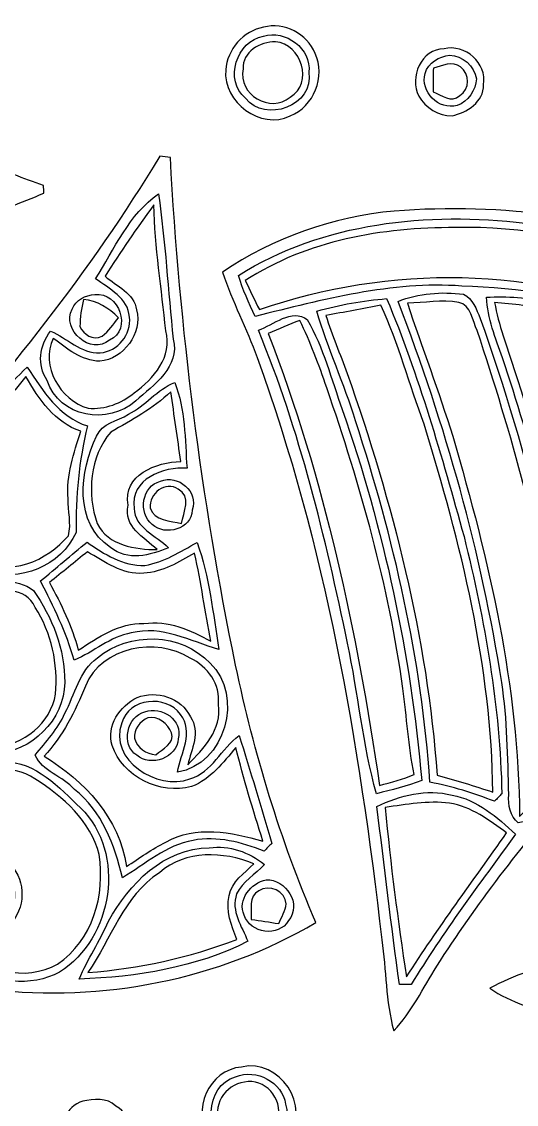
# Model space of a CAD drawing. Header units: centimetres. Extents: x -6.1 to 4.8, y -12.7 to 12.9.
# Drawn here: x -2.14 to 0.64, y 6.82 to 12.91 of the extents above; entities that cross this region are included whole.
import ezdxf

# ---------------------------------------------------------------- set-up
doc = ezdxf.new("R2010")
doc.units = ezdxf.units.CM
doc.header["$MEASUREMENT"] = 0
doc.layers.add('Camada 1', color=7, linetype='Continuous')

msp = doc.modelspace()

# ---------------------------------------------------------------- linework, layer by layer
at = {"layer": 'Camada 1', "color": 250}
for points, knots in [([(-0.7848, 12.87676), (-0.67082, 12.90775), (-0.53845, 12.8386), (-0.49486, 12.72934), (-0.49486, 12.72934), (-0.43498, 12.6003), (-0.50151, 12.42959), (-0.63457, 12.37777), (-0.63457, 12.37777), (-0.80109, 12.29723), (-1.01312, 12.4555), (-0.99736, 12.63602), (-0.99736, 12.63602), (-0.98983, 12.75105), (-0.89773, 12.85593), (-0.7848, 12.87676), (-0.7848, 12.87676), (-0.7848, 12.87676), (-0.7848, 12.87676), (-0.7848, 12.87676)], [0, 0, 0, 0, 0.1666667, 0.1666667, 0.1666667, 0.1666667, 0.3333333, 0.3333333, 0.3333333, 0.3333333, 0.5, 0.5, 0.5, 0.5, 0.6666667, 0.6666667, 0.6666667, 0.6666667, 1, 1, 1, 1]), ([(-0.7855, 12.82634), (-0.93573, 12.80095), (-1.00857, 12.57666), (-0.88618, 12.47739), (-0.88618, 12.47739), (-0.77675, 12.33365), (-0.49713, 12.43624), (-0.53005, 12.62324), (-0.53005, 12.62324), (-0.51324, 12.75543), (-0.66259, 12.86521), (-0.7855, 12.82634)], [0, 0, 0, 0, 0.25, 0.25, 0.25, 0.25, 0.5, 0.5, 0.5, 0.5, 1, 1, 1, 1]), ([(-0.71757, 12.79378), (-0.57277, 12.78467), (-0.50098, 12.55898), (-0.63598, 12.48404), (-0.63598, 12.48404), (-0.74453, 12.38862), (-0.93135, 12.49893), (-0.89896, 12.6418), (-0.89896, 12.6418), (-0.90579, 12.73757), (-0.80319, 12.79605), (-0.71757, 12.79378)], [0, 0, 0, 0, 0.25, 0.25, 0.25, 0.25, 0.5, 0.5, 0.5, 0.5, 1, 1, 1, 1]), ([(0.22983, 12.75526), (0.34697, 12.78397), (0.47408, 12.67472), (0.45132, 12.55268), (0.45132, 12.55268), (0.45465, 12.45743), (0.35765, 12.3944), (0.27465, 12.37864), (0.27465, 12.37864), (0.19919, 12.37777), (0.12496, 12.42382), (0.08871, 12.4893), (0.08871, 12.4893), (0.03128, 12.5926), (0.10324, 12.75596), (0.22983, 12.75526), (0.22983, 12.75526), (0.22983, 12.75526), (0.22983, 12.75526), (0.22983, 12.75526)], [0, 0, 0, 0, 0.1666667, 0.1666667, 0.1666667, 0.1666667, 0.3333333, 0.3333333, 0.3333333, 0.3333333, 0.5, 0.5, 0.5, 0.5, 0.6666667, 0.6666667, 0.6666667, 0.6666667, 1, 1, 1, 1]), ([(0.26135, 12.71901), (0.20217, 12.71306), (0.14036, 12.67717), (0.12355, 12.61694), (0.12355, 12.61694), (0.09414, 12.51381), (0.20059, 12.40736), (0.30372, 12.43677), (0.30372, 12.43677), (0.36605, 12.45708), (0.40807, 12.52309), (0.41175, 12.58682), (0.41175, 12.58682), (0.40019, 12.65808), (0.33383, 12.71761), (0.26135, 12.71901)], [0, 0, 0, 0, 0.2, 0.2, 0.2, 0.2, 0.4, 0.4, 0.4, 0.4, 0.6, 0.6, 0.6, 0.6, 1, 1, 1, 1]), ([(0.16978, 12.64653), (0.21845, 12.65826), (0.27675, 12.68995), (0.32228, 12.65335), (0.32228, 12.65335), (0.37533, 12.61448), (0.37638, 12.52677), (0.31825, 12.49175), (0.31825, 12.49175), (0.2722, 12.44552), (0.21495, 12.49612), (0.16803, 12.51381), (0.16803, 12.51381), (0.16855, 12.54707), (0.16943, 12.61344), (0.16978, 12.64653)], [0, 0, 0, 0, 0.2, 0.2, 0.2, 0.2, 0.4, 0.4, 0.4, 0.4, 0.6, 0.6, 0.6, 0.6, 1, 1, 1, 1]), ([(-2.66402, 12.58735), (-2.65247, 12.587), (-2.62918, 12.58665), (-2.61745, 12.58647), (-2.61745, 12.58647), (-2.5756, 12.46689), (-2.53235, 12.34748), (-2.47878, 12.23244), (-2.47878, 12.23244), (-2.45409, 12.17851), (-2.40874, 12.1358), (-2.35324, 12.11443), (-2.35324, 12.11443), (-2.24399, 12.06891), (-2.13333, 12.02636), (-2.0218, 11.98627), (-2.0218, 11.98627), (-2.02127, 11.97559), (-2.02005, 11.95423), (-2.01935, 11.94337), (-2.01935, 11.94337), (-2.14681, 11.88892), (-2.279, 11.8441), (-2.40121, 11.77774), (-2.40121, 11.77774), (-2.45549, 11.7562), (-2.47965, 11.70052), (-2.50031, 11.65045), (-2.50031, 11.65045), (-2.53988, 11.54977), (-2.5791, 11.44892), (-2.61762, 11.3479), (-2.61762, 11.3479), (-2.62971, 11.3472), (-2.65387, 11.34562), (-2.66595, 11.34492), (-2.66595, 11.34492), (-2.72565, 11.48342), (-2.7682, 11.63032), (-2.84786, 11.75918), (-2.84786, 11.75918), (-2.98601, 11.8469), (-3.14989, 11.88034), (-3.29031, 11.96421), (-3.29031, 11.96421), (-3.14236, 12.0507), (-2.96657, 12.08204), (-2.83141, 12.1913), (-2.83141, 12.1913), (-2.76487, 12.31841), (-2.7183, 12.45463), (-2.66402, 12.58735), (-2.66402, 12.58735), (-2.66402, 12.58735), (-2.66402, 12.58735), (-2.66402, 12.58735)], [0, 0, 0, 0, 0.0666667, 0.0666667, 0.0666667, 0.0666667, 0.1333333, 0.1333333, 0.1333333, 0.1333333, 0.2, 0.2, 0.2, 0.2, 0.2666667, 0.2666667, 0.2666667, 0.2666667, 0.3333333, 0.3333333, 0.3333333, 0.3333333, 0.4, 0.4, 0.4, 0.4, 0.4666667, 0.4666667, 0.4666667, 0.4666667, 0.5333333, 0.5333333, 0.5333333, 0.5333333, 0.6, 0.6, 0.6, 0.6, 0.6666667, 0.6666667, 0.6666667, 0.6666667, 0.7333333, 0.7333333, 0.7333333, 0.7333333, 0.8, 0.8, 0.8, 0.8, 0.8666667, 0.8666667, 0.8666667, 0.8666667, 1, 1, 1, 1]), ([(0.90532, 12.52467), (1.01965, 12.54935), (1.13941, 12.58717), (1.25585, 12.55338), (1.25585, 12.55338), (1.41448, 12.52729), (1.54072, 12.41979), (1.65067, 12.30983), (1.65067, 12.30983), (1.5563, 12.11006), (1.4565, 11.91063), (1.40222, 11.6951), (1.40222, 11.6951), (1.54142, 11.61263), (1.7011, 11.57481), (1.84239, 11.49637), (1.84239, 11.49637), (2.25122, 11.27874), (2.63519, 10.95868), (2.80993, 10.51833), (2.80993, 10.51833), (2.82989, 10.46161), (2.77246, 10.42291), (2.73797, 10.38807), (2.73797, 10.38807), (2.08751, 9.83934), (1.48801, 9.23161), (0.93141, 8.58851), (0.93141, 8.58851), (0.66808, 8.27055), (0.40965, 7.94682), (0.18974, 7.59682), (0.18974, 7.59682), (0.11077, 7.4746), (0.04897, 7.33926), (-0.05328, 7.23368), (-0.05328, 7.23368), (-0.09776, 7.40071), (-0.09531, 7.57563), (-0.12017, 7.74564), (-0.12017, 7.74564), (-0.24816, 8.855), (-0.43673, 9.96663), (-0.8214, 11.01891), (-0.8214, 11.01891), (-0.8783, 11.18209), (-0.96077, 11.33477), (-1.01557, 11.49865), (-1.01557, 11.49865), (-0.73035, 11.69475), (-0.39331, 11.80926), (-0.04978, 11.84305), (-0.04978, 11.84305), (0.25399, 11.86563), (0.56005, 11.85916), (0.86155, 11.81468), (0.86155, 11.81468), (0.91145, 12.0479), (0.90725, 12.2876), (0.90532, 12.52467), (0.90532, 12.52467), (0.90532, 12.52467), (0.90532, 12.52467), (0.90532, 12.52467)], [0, 0, 0, 0, 0.0588235, 0.0588235, 0.0588235, 0.0588235, 0.1176471, 0.1176471, 0.1176471, 0.1176471, 0.1764706, 0.1764706, 0.1764706, 0.1764706, 0.2352941, 0.2352941, 0.2352941, 0.2352941, 0.2941176, 0.2941176, 0.2941176, 0.2941176, 0.3529412, 0.3529412, 0.3529412, 0.3529412, 0.4117647, 0.4117647, 0.4117647, 0.4117647, 0.4705882, 0.4705882, 0.4705882, 0.4705882, 0.5294118, 0.5294118, 0.5294118, 0.5294118, 0.5882353, 0.5882353, 0.5882353, 0.5882353, 0.6470588, 0.6470588, 0.6470588, 0.6470588, 0.7058824, 0.7058824, 0.7058824, 0.7058824, 0.7647059, 0.7647059, 0.7647059, 0.7647059, 0.8235294, 0.8235294, 0.8235294, 0.8235294, 0.8823529, 0.8823529, 0.8823529, 0.8823529, 1, 1, 1, 1]), ([(-1.36802, 12.15103), (-1.34824, 12.14875), (-1.32845, 12.1463), (-1.30849, 12.14367), (-1.30849, 12.14367), (-1.25649, 11.18524), (-1.1355, 10.22961), (-0.94186, 9.28922), (-0.94186, 9.28922), (-0.8368, 8.79442), (-0.69218, 8.3075), (-0.49048, 7.84334), (-0.49048, 7.84334), (-1.03483, 7.52065), (-1.69263, 7.39354), (-2.31927, 7.4676), (-2.31927, 7.4676), (-2.35534, 7.47408), (-2.38441, 7.44168), (-2.38948, 7.40842), (-2.38948, 7.40842), (-2.41417, 7.25224), (-2.36479, 7.09536), (-2.37775, 6.93884), (-2.37775, 6.93884), (-2.38003, 6.88053), (-2.45076, 6.8674), (-2.49419, 6.84954), (-2.49419, 6.84954), (-2.65229, 6.83658), (-2.82686, 6.82503), (-2.96622, 6.91502), (-2.96622, 6.91502), (-3.01367, 6.95249), (-3.08073, 6.98103), (-3.09824, 7.04424), (-3.09824, 7.04424), (-3.1168, 7.11217), (-3.06742, 7.1633), (-3.03503, 7.2139), (-3.03503, 7.2139), (-2.95537, 7.32385), (-2.88848, 7.44571), (-2.8652, 7.58106), (-2.8652, 7.58106), (-3.00509, 7.65844), (-3.15864, 7.70905), (-3.29556, 7.79221), (-3.29556, 7.79221), (-3.72365, 8.04119), (-4.06945, 8.40729), (-4.37533, 8.79179), (-4.37533, 8.79179), (-3.24426, 9.78366), (-2.15276, 10.85607), (-1.36802, 12.15103), (-1.36802, 12.15103), (-1.36802, 12.15103), (-1.36802, 12.15103), (-1.36802, 12.15103)], [0, 0, 0, 0, 0.0625, 0.0625, 0.0625, 0.0625, 0.125, 0.125, 0.125, 0.125, 0.1875, 0.1875, 0.1875, 0.1875, 0.25, 0.25, 0.25, 0.25, 0.3125, 0.3125, 0.3125, 0.3125, 0.375, 0.375, 0.375, 0.375, 0.4375, 0.4375, 0.4375, 0.4375, 0.5, 0.5, 0.5, 0.5, 0.5625, 0.5625, 0.5625, 0.5625, 0.625, 0.625, 0.625, 0.625, 0.6875, 0.6875, 0.6875, 0.6875, 0.75, 0.75, 0.75, 0.75, 0.8125, 0.8125, 0.8125, 0.8125, 0.875, 0.875, 0.875, 0.875, 1, 1, 1, 1]), ([(-1.7287, 11.46206), (-1.65236, 11.4062), (-1.54556, 11.35315), (-1.53873, 11.24722), (-1.53873, 11.24722), (-1.52577, 11.15005), (-1.60491, 11.0527), (-1.70279, 11.04605), (-1.70279, 11.04605), (-1.81292, 11.04167), (-1.88838, 11.12781), (-1.98188, 11.16791), (-1.98188, 11.16791), (-2.04368, 11.08667), (-2.06137, 10.97829), (-2.00026, 10.89074), (-2.00026, 10.89074), (-1.93636, 10.68204), (-1.65447, 10.63687), (-1.50249, 10.77606), (-1.50249, 10.77606), (-1.40286, 10.86536), (-1.25264, 10.96778), (-1.29291, 11.12291), (-1.29291, 11.12291), (-1.3211, 11.39499), (-1.33686, 11.66866), (-1.37538, 11.9397), (-1.37538, 11.9397), (-1.54066, 11.82484), (-1.62417, 11.62804), (-1.7287, 11.46206), (-1.7287, 11.46206), (-1.7287, 11.46206), (-1.7287, 11.46206), (-1.7287, 11.46206)], [0, 0, 0, 0, 0.1, 0.1, 0.1, 0.1, 0.2, 0.2, 0.2, 0.2, 0.3, 0.3, 0.3, 0.3, 0.4, 0.4, 0.4, 0.4, 0.5, 0.5, 0.5, 0.5, 0.6, 0.6, 0.6, 0.6, 0.7, 0.7, 0.7, 0.7, 0.8, 0.8, 0.8, 0.8, 1, 1, 1, 1]), ([(-1.67565, 11.47606), (-1.58898, 11.61316), (-1.49759, 11.74745), (-1.40059, 11.87754), (-1.40059, 11.87754), (-1.39674, 11.63994), (-1.35769, 11.40533), (-1.3344, 11.16949), (-1.3344, 11.16949), (-1.29361, 11.02503), (-1.40286, 10.89897), (-1.51142, 10.82123), (-1.51142, 10.82123), (-1.58338, 10.76101), (-1.67635, 10.72634), (-1.77107, 10.73421), (-1.77107, 10.73421), (-1.9276, 10.78026), (-2.04228, 10.97321), (-1.96717, 11.12729), (-1.96717, 11.12729), (-1.8889, 11.06916), (-1.80872, 11.00053), (-1.70524, 10.99825), (-1.70524, 10.99825), (-1.5727, 11.01121), (-1.46344, 11.15547), (-1.49863, 11.28714), (-1.49863, 11.28714), (-1.51194, 11.38151), (-1.60999, 11.42073), (-1.67565, 11.47606)], [0, 0, 0, 0, 0.1111111, 0.1111111, 0.1111111, 0.1111111, 0.2222222, 0.2222222, 0.2222222, 0.2222222, 0.3333333, 0.3333333, 0.3333333, 0.3333333, 0.4444444, 0.4444444, 0.4444444, 0.4444444, 0.5555556, 0.5555556, 0.5555556, 0.5555556, 0.6666667, 0.6666667, 0.6666667, 0.6666667, 0.7777778, 0.7777778, 0.7777778, 0.7777778, 1, 1, 1, 1]), ([(-0.9261, 11.48149), (-0.90211, 11.40165), (-0.86779, 11.32549), (-0.83102, 11.25073), (-0.83102, 11.25073), (-0.45161, 11.34457), (-0.06519, 11.44998), (0.32963, 11.42109), (0.32963, 11.42109), (0.65162, 11.41146), (0.97623, 11.36383), (1.27721, 11.24512), (1.27721, 11.24512), (1.53564, 11.14725), (1.77586, 11.00595), (2.0012, 10.84697), (2.0012, 10.84697), (2.20255, 10.69132), (2.37133, 10.50012), (2.55168, 10.32188), (2.55168, 10.32188), (2.61786, 10.37616), (2.68159, 10.43306), (2.74532, 10.49014), (2.74532, 10.49014), (2.62836, 10.79777), (2.39952, 11.05498), (2.13076, 11.24057), (2.13076, 11.24057), (1.7095, 11.5482), (1.19509, 11.69527), (0.68611, 11.77564), (0.68611, 11.77564), (0.13791, 11.83885), (-0.45004, 11.78054), (-0.9261, 11.48149), (-0.9261, 11.48149), (-0.9261, 11.48149), (-0.9261, 11.48149), (-0.9261, 11.48149)], [0, 0, 0, 0, 0.0909091, 0.0909091, 0.0909091, 0.0909091, 0.1818182, 0.1818182, 0.1818182, 0.1818182, 0.2727273, 0.2727273, 0.2727273, 0.2727273, 0.3636364, 0.3636364, 0.3636364, 0.3636364, 0.4545455, 0.4545455, 0.4545455, 0.4545455, 0.5454545, 0.5454545, 0.5454545, 0.5454545, 0.6363636, 0.6363636, 0.6363636, 0.6363636, 0.7272727, 0.7272727, 0.7272727, 0.7272727, 0.8181818, 0.8181818, 0.8181818, 0.8181818, 1, 1, 1, 1]), ([(-0.88758, 11.45155), (-0.54038, 11.67846), (-0.11579, 11.75148), (0.29251, 11.74955), (0.29251, 11.74955), (0.67018, 11.76198), (1.04451, 11.67812), (1.40152, 11.56168), (1.40152, 11.56168), (1.94272, 11.38151), (2.47393, 11.03782), (2.7005, 10.49347), (2.7005, 10.49347), (2.6499, 10.45512), (2.59965, 10.4166), (2.54975, 10.37739), (2.54975, 10.37739), (2.24475, 10.72459), (1.88214, 11.02871), (1.4572, 11.21711), (1.4572, 11.21711), (0.75072, 11.54032), (-0.0799, 11.54119), (-0.80844, 11.28855), (-0.80844, 11.28855), (-0.83505, 11.343), (-0.86149, 11.3971), (-0.88758, 11.45155)], [0, 0, 0, 0, 0.125, 0.125, 0.125, 0.125, 0.25, 0.25, 0.25, 0.25, 0.375, 0.375, 0.375, 0.375, 0.5, 0.5, 0.5, 0.5, 0.625, 0.625, 0.625, 0.625, 0.75, 0.75, 0.75, 0.75, 1, 1, 1, 1]), ([(-1.7329, 11.37364), (-1.78578, 11.37049), (-1.83988, 11.34264), (-1.86054, 11.29152), (-1.86054, 11.29152), (-1.92287, 11.17701), (-1.75461, 11.02714), (-1.65079, 11.11713), (-1.65079, 11.11713), (-1.52017, 11.17666), (-1.59721, 11.39062), (-1.7329, 11.37364), (-1.7329, 11.37364), (-1.7329, 11.37364), (-1.7329, 11.37364), (-1.7329, 11.37364)], [0, 0, 0, 0, 0.2, 0.2, 0.2, 0.2, 0.4, 0.4, 0.4, 0.4, 0.6, 0.6, 0.6, 0.6, 1, 1, 1, 1]), ([(-0.0286, 11.33459), (0.23736, 10.64247), (0.43976, 9.92478), (0.55392, 9.19152), (0.55392, 9.19152), (0.58666, 8.98299), (0.58683, 8.77183), (0.59436, 8.5612), (0.59436, 8.5612), (0.58719, 8.50377), (0.60329, 8.44161), (0.64707, 8.40257), (0.64707, 8.40257), (0.72638, 8.4122), (0.76228, 8.49852), (0.81358, 8.54824), (0.81358, 8.54824), (0.87608, 8.63719), (0.99199, 8.71458), (0.95312, 8.84011), (0.95312, 8.84011), (0.91057, 9.6618), (0.70782, 10.46668), (0.43311, 11.23934), (0.43311, 11.23934), (0.41175, 11.28977), (0.39196, 11.35), (0.33926, 11.37591), (0.33926, 11.37591), (0.21565, 11.39027), (0.08731, 11.38169), (-0.0286, 11.33459), (-0.0286, 11.33459), (-0.0286, 11.33459), (-0.0286, 11.33459), (-0.0286, 11.33459)], [0, 0, 0, 0, 0.1, 0.1, 0.1, 0.1, 0.2, 0.2, 0.2, 0.2, 0.3, 0.3, 0.3, 0.3, 0.4, 0.4, 0.4, 0.4, 0.5, 0.5, 0.5, 0.5, 0.6, 0.6, 0.6, 0.6, 0.7, 0.7, 0.7, 0.7, 0.8, 0.8, 0.8, 0.8, 1, 1, 1, 1]), ([(-1.79751, 11.3465), (-1.71925, 11.33879), (-1.65359, 11.29712), (-1.60018, 11.24337), (-1.60018, 11.24337), (-1.62855, 11.20713), (-1.65376, 11.16633), (-1.69211, 11.13954), (-1.69211, 11.13954), (-1.74691, 11.11223), (-1.79454, 11.15005), (-1.81694, 11.19329), (-1.81694, 11.19329), (-1.81677, 11.24512), (-1.80784, 11.2959), (-1.79751, 11.3465)], [0, 0, 0, 0, 0.2, 0.2, 0.2, 0.2, 0.4, 0.4, 0.4, 0.4, 0.6, 0.6, 0.6, 0.6, 1, 1, 1, 1]), ([(-0.48522, 11.27979), (-0.4229, 11.07056), (-0.33255, 10.87096), (-0.26724, 10.6626), (-0.26724, 10.6626), (-0.05346, 10.00375), (0.10394, 9.32371), (0.15052, 8.63124), (0.15052, 8.63124), (0.27535, 8.60882), (0.39564, 8.5689), (0.51417, 8.52443), (0.51417, 8.52443), (0.52765, 8.53879), (0.54114, 8.55297), (0.5548, 8.56715), (0.5548, 8.56715), (0.54482, 9.05565), (0.45937, 9.53924), (0.34242, 10.01268), (0.34242, 10.01268), (0.21635, 10.46423), (0.08924, 10.91753), (-0.09268, 11.3507), (-0.09268, 11.3507), (-0.22539, 11.33862), (-0.35741, 11.31778), (-0.48522, 11.27979), (-0.48522, 11.27979), (-0.48522, 11.27979), (-0.48522, 11.27979), (-0.48522, 11.27979)], [0, 0, 0, 0, 0.1111111, 0.1111111, 0.1111111, 0.1111111, 0.2222222, 0.2222222, 0.2222222, 0.2222222, 0.3333333, 0.3333333, 0.3333333, 0.3333333, 0.4444444, 0.4444444, 0.4444444, 0.4444444, 0.5555556, 0.5555556, 0.5555556, 0.5555556, 0.6666667, 0.6666667, 0.6666667, 0.6666667, 0.7777778, 0.7777778, 0.7777778, 0.7777778, 1, 1, 1, 1]), ([(0.02375, 11.32584), (0.11935, 11.32461), (0.21705, 11.34615), (0.31247, 11.32952), (0.31247, 11.32952), (0.38391, 11.31481), (0.38951, 11.22394), (0.41665, 11.17071), (0.41665, 11.17071), (0.60837, 10.58819), (0.78119, 9.99552), (0.85507, 9.38499), (0.85507, 9.38499), (0.87958, 9.17769), (0.92405, 8.96968), (0.9139, 8.76027), (0.9139, 8.76027), (0.84824, 8.63999), (0.75282, 8.53458), (0.65407, 8.43969), (0.65407, 8.43969), (0.65075, 9.16788), (0.48213, 9.88154), (0.27868, 10.57646), (0.27868, 10.57646), (0.20059, 10.82859), (0.10639, 11.07529), (0.02375, 11.32584)], [0, 0, 0, 0, 0.125, 0.125, 0.125, 0.125, 0.25, 0.25, 0.25, 0.25, 0.375, 0.375, 0.375, 0.375, 0.5, 0.5, 0.5, 0.5, 0.625, 0.625, 0.625, 0.625, 0.75, 0.75, 0.75, 0.75, 1, 1, 1, 1]), ([(0.46795, 11.35893), (0.47601, 11.23987), (0.51768, 11.12816), (0.559, 11.01768), (0.559, 11.01768), (0.72025, 10.53287), (0.85069, 10.03702), (0.93369, 9.53259), (0.93369, 9.53259), (0.97133, 9.30305), (0.97255, 9.06808), (1.02858, 8.84151), (1.02858, 8.84151), (1.15079, 8.92678), (1.25357, 9.03849), (1.34042, 9.15912), (1.34042, 9.15912), (1.37141, 9.19589), (1.35687, 9.2521), (1.35285, 9.29307), (1.35285, 9.29307), (1.2562, 9.93581), (1.13066, 10.57786), (0.9111, 11.19102), (0.9111, 11.19102), (0.89079, 11.24127), (0.8717, 11.30343), (0.81567, 11.32409), (0.81567, 11.32409), (0.70485, 11.36348), (0.58386, 11.36121), (0.46795, 11.35893), (0.46795, 11.35893), (0.46795, 11.35893), (0.46795, 11.35893), (0.46795, 11.35893)], [0, 0, 0, 0, 0.1, 0.1, 0.1, 0.1, 0.2, 0.2, 0.2, 0.2, 0.3, 0.3, 0.3, 0.3, 0.4, 0.4, 0.4, 0.4, 0.5, 0.5, 0.5, 0.5, 0.6, 0.6, 0.6, 0.6, 0.7, 0.7, 0.7, 0.7, 0.8, 0.8, 0.8, 0.8, 1, 1, 1, 1]), ([(0.51365, 11.32934), (0.6159, 11.31288), (0.73269, 11.32461), (0.82023, 11.26018), (0.82023, 11.26018), (0.89044, 11.17088), (0.90882, 11.05218), (0.94664, 10.94765), (0.94664, 10.94765), (1.12576, 10.39104), (1.23151, 9.81448), (1.3173, 9.23704), (1.3173, 9.23704), (1.31941, 9.21638), (1.31888, 9.19396), (1.3047, 9.17716), (1.3047, 9.17716), (1.23011, 9.0735), (1.13836, 8.98403), (1.05222, 8.89019), (1.05222, 8.89019), (0.99672, 9.59457), (0.84474, 10.28879), (0.6222, 10.9585), (0.6222, 10.9585), (0.58211, 11.08106), (0.53746, 11.2024), (0.51365, 11.32934)], [0, 0, 0, 0, 0.125, 0.125, 0.125, 0.125, 0.25, 0.25, 0.25, 0.25, 0.375, 0.375, 0.375, 0.375, 0.5, 0.5, 0.5, 0.5, 0.625, 0.625, 0.625, 0.625, 0.75, 0.75, 0.75, 0.75, 1, 1, 1, 1]), ([(-0.81387, 11.17351), (-0.5803, 10.60798), (-0.4376, 10.01022), (-0.31224, 9.41283), (-0.31224, 9.41283), (-0.25306, 9.13181), (-0.22662, 8.84432), (-0.15064, 8.5668), (-0.15064, 8.5668), (-0.06519, 8.58921), (0.02253, 8.60725), (0.1043, 8.64209), (0.1043, 8.64209), (0.04284, 9.3526), (-0.10809, 10.05365), (-0.342, 10.72721), (-0.342, 10.72721), (-0.40364, 10.89704), (-0.44828, 11.07511), (-0.5388, 11.23286), (-0.5388, 11.23286), (-0.62635, 11.2973), (-0.7307, 11.20187), (-0.81387, 11.17351), (-0.81387, 11.17351), (-0.81387, 11.17351), (-0.81387, 11.17351), (-0.81387, 11.17351)], [0, 0, 0, 0, 0.125, 0.125, 0.125, 0.125, 0.25, 0.25, 0.25, 0.25, 0.375, 0.375, 0.375, 0.375, 0.5, 0.5, 0.5, 0.5, 0.625, 0.625, 0.625, 0.625, 0.75, 0.75, 0.75, 0.75, 1, 1, 1, 1]), ([(-0.43375, 11.2565), (-0.33045, 11.27366), (-0.2275, 11.29414), (-0.12454, 11.31393), (-0.12454, 11.31393), (-0.0258, 11.09787), (0.03461, 10.86711), (0.1176, 10.64492), (0.1176, 10.64492), (0.32473, 9.97363), (0.49684, 9.28256), (0.50419, 8.57591), (0.50419, 8.57591), (0.40037, 8.61057), (0.29584, 8.64279), (0.19044, 8.67115), (0.19044, 8.67115), (0.13668, 9.44399), (-0.05836, 10.2009), (-0.31469, 10.92979), (-0.31469, 10.92979), (-0.35286, 11.03922), (-0.40188, 11.14479), (-0.43375, 11.2565)], [0, 0, 0, 0, 0.1428571, 0.1428571, 0.1428571, 0.1428571, 0.2857143, 0.2857143, 0.2857143, 0.2857143, 0.4285714, 0.4285714, 0.4285714, 0.4285714, 0.5714286, 0.5714286, 0.5714286, 0.5714286, 0.7142857, 0.7142857, 0.7142857, 0.7142857, 1, 1, 1, 1]), ([(-0.75836, 11.15495), (-0.69954, 11.17964), (-0.64036, 11.20415), (-0.58152, 11.22849), (-0.58152, 11.22849), (-0.52042, 11.1068), (-0.47437, 10.97829), (-0.42955, 10.8496), (-0.42955, 10.8496), (-0.24028, 10.29965), (-0.0799, 9.73656), (-0.00146, 9.15912), (-0.00146, 9.15912), (0.0213, 8.99804), (0.02796, 8.83468), (0.06175, 8.67518), (0.06175, 8.67518), (-0.00076, 8.64787), (-0.06694, 8.63088), (-0.1326, 8.6132), (-0.1326, 8.6132), (-0.25866, 9.47743), (-0.44285, 10.33851), (-0.75836, 11.15495)], [0, 0, 0, 0, 0.1428571, 0.1428571, 0.1428571, 0.1428571, 0.2857143, 0.2857143, 0.2857143, 0.2857143, 0.4285714, 0.4285714, 0.4285714, 0.4285714, 0.5714286, 0.5714286, 0.5714286, 0.5714286, 0.7142857, 0.7142857, 0.7142857, 0.7142857, 1, 1, 1, 1]), ([(-2.40104, 10.62338), (-2.39194, 10.55703), (-2.31647, 10.52341), (-2.28443, 10.46686), (-2.28443, 10.46686), (-2.21352, 10.37739), (-2.27025, 10.23049), (-2.37407, 10.19669), (-2.37407, 10.19669), (-2.46075, 10.18689), (-2.54724, 10.2128), (-2.63338, 10.22016), (-2.63338, 10.22016), (-2.61325, 10.05225), (-2.51344, 9.88574), (-2.35184, 9.82113), (-2.35184, 9.82113), (-2.15837, 9.75022), (-1.92287, 9.84845), (-1.83848, 10.03509), (-1.83848, 10.03509), (-1.84128, 10.23714), (-1.8229, 10.43832), (-1.77405, 10.63476), (-1.77405, 10.63476), (-1.9353, 10.68519), (-2.02547, 10.83279), (-2.11355, 10.96586), (-2.11355, 10.96586), (-2.22157, 10.8629), (-2.32102, 10.74963), (-2.40104, 10.62338), (-2.40104, 10.62338), (-2.40104, 10.62338), (-2.40104, 10.62338), (-2.40104, 10.62338)], [0, 0, 0, 0, 0.1, 0.1, 0.1, 0.1, 0.2, 0.2, 0.2, 0.2, 0.3, 0.3, 0.3, 0.3, 0.4, 0.4, 0.4, 0.4, 0.5, 0.5, 0.5, 0.5, 0.6, 0.6, 0.6, 0.6, 0.7, 0.7, 0.7, 0.7, 0.8, 0.8, 0.8, 0.8, 1, 1, 1, 1]), ([(-2.3697, 10.61288), (-2.2853, 10.71198), (-2.20196, 10.81213), (-2.12055, 10.91351), (-2.12055, 10.91351), (-2.04824, 10.78411), (-1.95894, 10.65385), (-1.81169, 10.60483), (-1.81169, 10.60483), (-1.85056, 10.48209), (-1.89556, 10.35638), (-1.88313, 10.22558), (-1.88313, 10.22558), (-1.88646, 10.15642), (-1.86247, 10.08516), (-1.88208, 10.01705), (-1.88208, 10.01705), (-1.99869, 9.87944), (-2.21965, 9.77561), (-2.38581, 9.89257), (-2.38581, 9.89257), (-2.49839, 9.93967), (-2.54566, 10.06083), (-2.58558, 10.16728), (-2.58558, 10.16728), (-2.51485, 10.15608), (-2.44043, 10.12946), (-2.3697, 10.15502), (-2.3697, 10.15502), (-2.2622, 10.19757), (-2.18778, 10.31558), (-2.21352, 10.43254), (-2.21352, 10.43254), (-2.23593, 10.5129), (-2.30772, 10.5635), (-2.3697, 10.61288)], [0, 0, 0, 0, 0.1, 0.1, 0.1, 0.1, 0.2, 0.2, 0.2, 0.2, 0.3, 0.3, 0.3, 0.3, 0.4, 0.4, 0.4, 0.4, 0.5, 0.5, 0.5, 0.5, 0.6, 0.6, 0.6, 0.6, 0.7, 0.7, 0.7, 0.7, 0.8, 0.8, 0.8, 0.8, 1, 1, 1, 1]), ([(-1.54468, 10.70007), (-1.60474, 10.6605), (-1.69421, 10.6521), (-1.7231, 10.57664), (-1.7231, 10.57664), (-1.81852, 10.38544), (-1.85336, 10.08412), (-1.64449, 9.9521), (-1.64449, 9.9521), (-1.54976, 9.87243), (-1.42212, 9.9064), (-1.31987, 9.95034), (-1.31987, 9.95034), (-1.38693, 10.01828), (-1.50984, 10.0617), (-1.51212, 10.17131), (-1.51212, 10.17131), (-1.53768, 10.33659), (-1.34701, 10.40592), (-1.21499, 10.39752), (-1.21499, 10.39752), (-1.22672, 10.55825), (-1.22322, 10.72704), (-1.28433, 10.87866), (-1.28433, 10.87866), (-1.3836, 10.83944), (-1.44979, 10.74769), (-1.54468, 10.70007), (-1.54468, 10.70007), (-1.54468, 10.70007), (-1.54468, 10.70007), (-1.54468, 10.70007)], [0, 0, 0, 0, 0.1111111, 0.1111111, 0.1111111, 0.1111111, 0.2222222, 0.2222222, 0.2222222, 0.2222222, 0.3333333, 0.3333333, 0.3333333, 0.3333333, 0.4444444, 0.4444444, 0.4444444, 0.4444444, 0.5555556, 0.5555556, 0.5555556, 0.5555556, 0.6666667, 0.6666667, 0.6666667, 0.6666667, 0.7777778, 0.7777778, 0.7777778, 0.7777778, 1, 1, 1, 1]), ([(-1.64396, 10.60045), (-1.52507, 10.66611), (-1.40724, 10.73421), (-1.30586, 10.82596), (-1.30586, 10.82596), (-1.28713, 10.69552), (-1.26787, 10.56508), (-1.24984, 10.43464), (-1.24984, 10.43464), (-1.38518, 10.43219), (-1.57953, 10.35935), (-1.54573, 10.18899), (-1.54573, 10.18899), (-1.57532, 10.06853), (-1.45451, 10.00865), (-1.38325, 9.93967), (-1.38325, 9.93967), (-1.50652, 9.93984), (-1.65779, 9.9619), (-1.71942, 10.08586), (-1.71942, 10.08586), (-1.77878, 10.25377), (-1.76144, 10.46213), (-1.64396, 10.60045)], [0, 0, 0, 0, 0.1428571, 0.1428571, 0.1428571, 0.1428571, 0.2857143, 0.2857143, 0.2857143, 0.2857143, 0.4285714, 0.4285714, 0.4285714, 0.4285714, 0.5714286, 0.5714286, 0.5714286, 0.5714286, 0.7142857, 0.7142857, 0.7142857, 0.7142857, 1, 1, 1, 1]), ([(-1.36364, 10.32381), (-1.4687, 10.2986), (-1.49146, 10.14434), (-1.41039, 10.07974), (-1.41039, 10.07974), (-1.33668, 10.01373), (-1.18891, 10.05435), (-1.18575, 10.1615), (-1.18575, 10.1615), (-1.14776, 10.26568), (-1.26542, 10.36443), (-1.36364, 10.32381), (-1.36364, 10.32381), (-1.36364, 10.32381), (-1.36364, 10.32381), (-1.36364, 10.32381)], [0, 0, 0, 0, 0.2, 0.2, 0.2, 0.2, 0.4, 0.4, 0.4, 0.4, 0.6, 0.6, 0.6, 0.6, 1, 1, 1, 1]), ([(-1.42265, 10.17429), (-1.43105, 10.25202), (-1.3351, 10.32976), (-1.26437, 10.27916), (-1.26437, 10.27916), (-1.18961, 10.23959), (-1.2325, 10.14837), (-1.24669, 10.08709), (-1.24669, 10.08709), (-1.30376, 10.10075), (-1.40286, 10.1004), (-1.42265, 10.17429)], [0, 0, 0, 0, 0.25, 0.25, 0.25, 0.25, 0.5, 0.5, 0.5, 0.5, 1, 1, 1, 1]), ([(-2.95274, 10.03824), (-3.0739, 9.905), (-3.22202, 9.79259), (-3.31325, 9.63466), (-3.31325, 9.63466), (-3.211, 9.60612), (-3.10384, 9.59299), (-3.00527, 9.5522), (-3.00527, 9.5522), (-2.87185, 9.49372), (-2.77538, 9.37973), (-2.68048, 9.27363), (-2.68048, 9.27363), (-2.60537, 9.31057), (-2.52728, 9.37238), (-2.43851, 9.35154), (-2.43851, 9.35154), (-2.33888, 9.33299), (-2.2713, 9.22688), (-2.28618, 9.12778), (-2.28618, 9.12778), (-2.32715, 9.02693), (-2.4266, 8.97808), (-2.51887, 8.93606), (-2.51887, 8.93606), (-2.46512, 8.86498), (-2.39298, 8.79407), (-2.29826, 8.79091), (-2.29826, 8.79091), (-2.09008, 8.80124), (-1.90344, 8.98123), (-1.90274, 9.19309), (-1.90274, 9.19309), (-1.90064, 9.37869), (-1.97312, 9.56025), (-2.07818, 9.7103), (-2.07818, 9.7103), (-2.17343, 9.78699), (-2.31647, 9.74322), (-2.42047, 9.80467), (-2.42047, 9.80467), (-2.59504, 9.88994), (-2.65352, 10.08779), (-2.71199, 10.25623), (-2.71199, 10.25623), (-2.81214, 10.2086), (-2.8771, 10.11528), (-2.95274, 10.03824), (-2.95274, 10.03824), (-2.95274, 10.03824), (-2.95274, 10.03824), (-2.95274, 10.03824)], [0, 0, 0, 0, 0.0714286, 0.0714286, 0.0714286, 0.0714286, 0.1428571, 0.1428571, 0.1428571, 0.1428571, 0.2142857, 0.2142857, 0.2142857, 0.2142857, 0.2857143, 0.2857143, 0.2857143, 0.2857143, 0.3571429, 0.3571429, 0.3571429, 0.3571429, 0.4285714, 0.4285714, 0.4285714, 0.4285714, 0.5, 0.5, 0.5, 0.5, 0.5714286, 0.5714286, 0.5714286, 0.5714286, 0.6428571, 0.6428571, 0.6428571, 0.6428571, 0.7142857, 0.7142857, 0.7142857, 0.7142857, 0.7857143, 0.7857143, 0.7857143, 0.7857143, 0.8571429, 0.8571429, 0.8571429, 0.8571429, 1, 1, 1, 1]), ([(-3.26457, 9.67161), (-3.08616, 9.84512), (-2.91527, 10.02616), (-2.73475, 10.19757), (-2.73475, 10.19757), (-2.68206, 10.00707), (-2.58278, 9.80782), (-2.38055, 9.74112), (-2.38055, 9.74112), (-2.27708, 9.69717), (-2.11897, 9.74112), (-2.06872, 9.614), (-2.06872, 9.614), (-1.97628, 9.47148), (-1.93863, 9.29604), (-1.95439, 9.12743), (-1.95439, 9.12743), (-1.97943, 8.96425), (-2.13613, 8.83731), (-2.29861, 8.83188), (-2.29861, 8.83188), (-2.36077, 8.83959), (-2.41329, 8.87706), (-2.46617, 8.90735), (-2.46617, 8.90735), (-2.39859, 8.9541), (-2.32138, 8.99226), (-2.26955, 9.0574), (-2.26955, 9.0574), (-2.20196, 9.17838), (-2.27288, 9.34367), (-2.40296, 9.38551), (-2.40296, 9.38551), (-2.49699, 9.43419), (-2.58856, 9.361), (-2.66928, 9.31898), (-2.66928, 9.31898), (-2.80689, 9.5163), (-3.02856, 9.63554), (-3.26457, 9.67161)], [0, 0, 0, 0, 0.0909091, 0.0909091, 0.0909091, 0.0909091, 0.1818182, 0.1818182, 0.1818182, 0.1818182, 0.2727273, 0.2727273, 0.2727273, 0.2727273, 0.3636364, 0.3636364, 0.3636364, 0.3636364, 0.4545455, 0.4545455, 0.4545455, 0.4545455, 0.5454545, 0.5454545, 0.5454545, 0.5454545, 0.6363636, 0.6363636, 0.6363636, 0.6363636, 0.7272727, 0.7272727, 0.7272727, 0.7272727, 0.8181818, 0.8181818, 0.8181818, 0.8181818, 1, 1, 1, 1]), ([(-2.03861, 9.76335), (-1.96489, 9.61961), (-1.89469, 9.47393), (-1.84899, 9.31845), (-1.84899, 9.31845), (-1.73885, 9.36293), (-1.64711, 9.45012), (-1.52805, 9.47096), (-1.52805, 9.47096), (-1.35734, 9.5163), (-1.19538, 9.42333), (-1.0357, 9.37833), (-1.0357, 9.37833), (-1.06915, 9.57968), (-1.08858, 9.78699), (-1.15844, 9.97993), (-1.15844, 9.97993), (-1.25106, 9.92724), (-1.34509, 9.86893), (-1.45206, 9.85072), (-1.45206, 9.85072), (-1.5762, 9.84477), (-1.68003, 9.9148), (-1.7772, 9.98116), (-1.7772, 9.98116), (-1.86527, 9.90955), (-1.95072, 9.83496), (-2.03861, 9.76335), (-2.03861, 9.76335), (-2.03861, 9.76335), (-2.03861, 9.76335), (-2.03861, 9.76335)], [0, 0, 0, 0, 0.1111111, 0.1111111, 0.1111111, 0.1111111, 0.2222222, 0.2222222, 0.2222222, 0.2222222, 0.3333333, 0.3333333, 0.3333333, 0.3333333, 0.4444444, 0.4444444, 0.4444444, 0.4444444, 0.5555556, 0.5555556, 0.5555556, 0.5555556, 0.6666667, 0.6666667, 0.6666667, 0.6666667, 0.7777778, 0.7777778, 0.7777778, 0.7777778, 1, 1, 1, 1]), ([(-1.98853, 9.75407), (-1.91727, 9.81167), (-1.84566, 9.86893), (-1.7751, 9.92758), (-1.7751, 9.92758), (-1.67757, 9.86998), (-1.57812, 9.79697), (-1.45819, 9.80678), (-1.45819, 9.80678), (-1.35349, 9.81185), (-1.26157, 9.86981), (-1.17262, 9.91883), (-1.17262, 9.91883), (-1.13568, 9.75547), (-1.11344, 9.58914), (-1.08123, 9.42456), (-1.08123, 9.42456), (-1.19661, 9.48794), (-1.3211, 9.54397), (-1.45749, 9.52383), (-1.45749, 9.52383), (-1.59651, 9.52944), (-1.71487, 9.44592), (-1.82605, 9.37431), (-1.82605, 9.37431), (-1.86264, 9.50772), (-1.92182, 9.63344), (-1.98853, 9.75407)], [0, 0, 0, 0, 0.125, 0.125, 0.125, 0.125, 0.25, 0.25, 0.25, 0.25, 0.375, 0.375, 0.375, 0.375, 0.5, 0.5, 0.5, 0.5, 0.625, 0.625, 0.625, 0.625, 0.75, 0.75, 0.75, 0.75, 1, 1, 1, 1]), ([(-3.58831, 9.41353), (-3.68986, 9.26645), (-3.72838, 9.03796), (-3.59321, 8.89929), (-3.59321, 8.89929), (-3.55312, 8.97073), (-3.5209, 9.05529), (-3.44544, 9.09714), (-3.44544, 9.09714), (-3.36752, 9.14897), (-3.25774, 9.1066), (-3.2103, 9.03289), (-3.2103, 9.03289), (-3.13098, 8.94009), (-3.20767, 8.82208), (-3.24776, 8.72963), (-3.24776, 8.72963), (-3.1112, 8.69531), (-2.96079, 8.69444), (-2.83964, 8.61407), (-2.83964, 8.61407), (-2.67873, 8.51322), (-2.61465, 8.32395), (-2.54216, 8.15832), (-2.54216, 8.15832), (-2.46162, 8.1725), (-2.37863, 8.19649), (-2.29668, 8.17828), (-2.29668, 8.17828), (-2.19198, 8.13276), (-2.14174, 7.97903), (-2.22035, 7.88816), (-2.22035, 7.88816), (-2.28706, 7.80237), (-2.41505, 7.83774), (-2.50609, 7.81655), (-2.50609, 7.81655), (-2.49383, 7.75299), (-2.48368, 7.68401), (-2.43641, 7.63586), (-2.43641, 7.63586), (-2.31419, 7.49386), (-2.09008, 7.47916), (-1.93093, 7.5639), (-1.93093, 7.5639), (-1.63205, 7.75247), (-1.55396, 8.23291), (-1.81309, 8.48679), (-1.81309, 8.48679), (-1.93285, 8.60077), (-2.06645, 8.74924), (-2.24591, 8.74697), (-2.24591, 8.74697), (-2.39158, 8.73349), (-2.52623, 8.8233), (-2.59329, 8.94832), (-2.59329, 8.94832), (-2.70446, 9.10397), (-2.73563, 9.3153), (-2.89986, 9.42999), (-2.89986, 9.42999), (-3.08966, 9.58809), (-3.42618, 9.63501), (-3.58831, 9.41353), (-3.58831, 9.41353), (-3.58831, 9.41353), (-3.58831, 9.41353), (-3.58831, 9.41353)], [0, 0, 0, 0, 0.0555556, 0.0555556, 0.0555556, 0.0555556, 0.1111111, 0.1111111, 0.1111111, 0.1111111, 0.1666667, 0.1666667, 0.1666667, 0.1666667, 0.2222222, 0.2222222, 0.2222222, 0.2222222, 0.2777778, 0.2777778, 0.2777778, 0.2777778, 0.3333333, 0.3333333, 0.3333333, 0.3333333, 0.3888889, 0.3888889, 0.3888889, 0.3888889, 0.4444444, 0.4444444, 0.4444444, 0.4444444, 0.5, 0.5, 0.5, 0.5, 0.5555556, 0.5555556, 0.5555556, 0.5555556, 0.6111111, 0.6111111, 0.6111111, 0.6111111, 0.6666667, 0.6666667, 0.6666667, 0.6666667, 0.7222222, 0.7222222, 0.7222222, 0.7222222, 0.7777778, 0.7777778, 0.7777778, 0.7777778, 0.8333333, 0.8333333, 0.8333333, 0.8333333, 0.8888889, 0.8888889, 0.8888889, 0.8888889, 1, 1, 1, 1]), ([(-3.33811, 9.51473), (-3.17965, 9.54957), (-3.024, 9.46833), (-2.89934, 9.37869), (-2.89934, 9.37869), (-2.71935, 9.20867), (-2.70289, 8.93134), (-2.50469, 8.77551), (-2.50469, 8.77551), (-2.38248, 8.668), (-2.19741, 8.74749), (-2.0703, 8.65032), (-2.0703, 8.65032), (-1.91254, 8.54982), (-1.75496, 8.4143), (-1.70909, 8.22433), (-1.70909, 8.22433), (-1.67302, 7.99899), (-1.74621, 7.74161), (-1.94213, 7.60942), (-1.94213, 7.60942), (-2.1202, 7.50927), (-2.37688, 7.55707), (-2.466, 7.75562), (-2.466, 7.75562), (-2.37635, 7.77505), (-2.26482, 7.77365), (-2.19741, 7.84719), (-2.19741, 7.84719), (-2.1174, 7.94366), (-2.12423, 8.09932), (-2.22245, 8.18213), (-2.22245, 8.18213), (-2.30141, 8.26267), (-2.42082, 8.22661), (-2.5194, 8.21487), (-2.5194, 8.21487), (-2.58576, 8.38751), (-2.67453, 8.57048), (-2.84296, 8.66432), (-2.84296, 8.66432), (-2.94294, 8.73383), (-3.06708, 8.73594), (-3.18263, 8.75589), (-3.18263, 8.75589), (-3.16285, 8.83889), (-3.1154, 8.92556), (-3.14481, 9.01065), (-3.14481, 9.01065), (-3.18718, 9.09137), (-3.26352, 9.17663), (-3.36648, 9.15667), (-3.36648, 9.15667), (-3.48991, 9.17366), (-3.55189, 9.05635), (-3.61212, 8.97335), (-3.61212, 8.97335), (-3.62245, 9.09679), (-3.64977, 9.22776), (-3.58813, 9.34314), (-3.58813, 9.34314), (-3.52825, 9.42701), (-3.44054, 9.49459), (-3.33811, 9.51473)], [0, 0, 0, 0, 0.0588235, 0.0588235, 0.0588235, 0.0588235, 0.1176471, 0.1176471, 0.1176471, 0.1176471, 0.1764706, 0.1764706, 0.1764706, 0.1764706, 0.2352941, 0.2352941, 0.2352941, 0.2352941, 0.2941176, 0.2941176, 0.2941176, 0.2941176, 0.3529412, 0.3529412, 0.3529412, 0.3529412, 0.4117647, 0.4117647, 0.4117647, 0.4117647, 0.4705882, 0.4705882, 0.4705882, 0.4705882, 0.5294118, 0.5294118, 0.5294118, 0.5294118, 0.5882353, 0.5882353, 0.5882353, 0.5882353, 0.6470588, 0.6470588, 0.6470588, 0.6470588, 0.7058824, 0.7058824, 0.7058824, 0.7058824, 0.7647059, 0.7647059, 0.7647059, 0.7647059, 0.8235294, 0.8235294, 0.8235294, 0.8235294, 0.8823529, 0.8823529, 0.8823529, 0.8823529, 1, 1, 1, 1]), ([(-1.71907, 9.33036), (-1.8215, 9.25805), (-1.84513, 9.12376), (-1.90151, 9.01975), (-1.90151, 9.01975), (-1.94003, 8.92994), (-2.00919, 8.86025), (-2.06767, 8.78391), (-2.06767, 8.78391), (-2.03195, 8.69391), (-1.91027, 8.66502), (-1.84829, 8.59096), (-1.84829, 8.59096), (-1.69123, 8.46963), (-1.6219, 8.28001), (-1.57848, 8.09406), (-1.57848, 8.09406), (-1.44979, 8.16988), (-1.33318, 8.27913), (-1.18102, 8.3047), (-1.18102, 8.3047), (-1.04411, 8.33061), (-0.90806, 8.29419), (-0.78165, 8.24464), (-0.78165, 8.24464), (-0.76729, 8.259), (-0.75276, 8.27335), (-0.73806, 8.28753), (-0.73806, 8.28753), (-0.79653, 8.49064), (-0.85922, 8.69234), (-0.92172, 8.89422), (-0.92172, 8.89422), (-1.02257, 8.82156), (-1.0723, 8.68621), (-1.19959, 8.65014), (-1.19959, 8.65014), (-1.3822, 8.58291), (-1.65797, 8.75695), (-1.5818, 8.96478), (-1.5818, 8.96478), (-1.54206, 9.1059), (-1.3323, 9.12656), (-1.25228, 9.01258), (-1.25228, 9.01258), (-1.17437, 8.9161), (-1.24984, 8.79319), (-1.26857, 8.68866), (-1.26857, 8.68866), (-1.00086, 8.72946), (-0.893, 9.11938), (-1.0856, 9.30147), (-1.0856, 9.30147), (-1.24721, 9.47271), (-1.54136, 9.48181), (-1.71907, 9.33036), (-1.71907, 9.33036), (-1.71907, 9.33036), (-1.71907, 9.33036), (-1.71907, 9.33036)], [0, 0, 0, 0, 0.0625, 0.0625, 0.0625, 0.0625, 0.125, 0.125, 0.125, 0.125, 0.1875, 0.1875, 0.1875, 0.1875, 0.25, 0.25, 0.25, 0.25, 0.3125, 0.3125, 0.3125, 0.3125, 0.375, 0.375, 0.375, 0.375, 0.4375, 0.4375, 0.4375, 0.4375, 0.5, 0.5, 0.5, 0.5, 0.5625, 0.5625, 0.5625, 0.5625, 0.625, 0.625, 0.625, 0.625, 0.6875, 0.6875, 0.6875, 0.6875, 0.75, 0.75, 0.75, 0.75, 0.8125, 0.8125, 0.8125, 0.8125, 0.875, 0.875, 0.875, 0.875, 1, 1, 1, 1]), ([(-1.78613, 9.17261), (-1.69333, 9.39392), (-1.38903, 9.44872), (-1.19661, 9.33001), (-1.19661, 9.33001), (-1.09926, 9.28273), (-1.02608, 9.18118), (-1.0385, 9.06861), (-1.0385, 9.06861), (-1.01697, 8.92906), (-1.12044, 8.82033), (-1.21061, 8.73033), (-1.21061, 8.73033), (-1.18996, 8.81665), (-1.13761, 8.9154), (-1.19608, 8.99857), (-1.19608, 8.99857), (-1.24843, 9.108), (-1.3864, 9.15142), (-1.49566, 9.10747), (-1.49566, 9.10747), (-1.59021, 9.0595), (-1.6718, 8.95007), (-1.63503, 8.83854), (-1.63503, 8.83854), (-1.57988, 8.66187), (-1.36452, 8.5605), (-1.18978, 8.6076), (-1.18978, 8.6076), (-1.08228, 8.64787), (-1.01119, 8.74189), (-0.94063, 8.82751), (-0.94063, 8.82751), (-0.89616, 8.65014), (-0.84433, 8.47488), (-0.78865, 8.30067), (-0.78865, 8.30067), (-0.96374, 8.35179), (-1.1679, 8.39014), (-1.3337, 8.29542), (-1.3337, 8.29542), (-1.41144, 8.25602), (-1.48253, 8.20525), (-1.55519, 8.15762), (-1.55519, 8.15762), (-1.59441, 8.42883), (-1.79191, 8.64069), (-2.01882, 8.77761), (-2.01882, 8.77761), (-1.91272, 8.89106), (-1.84374, 9.03026), (-1.78613, 9.17261)], [0, 0, 0, 0, 0.0714286, 0.0714286, 0.0714286, 0.0714286, 0.1428571, 0.1428571, 0.1428571, 0.1428571, 0.2142857, 0.2142857, 0.2142857, 0.2142857, 0.2857143, 0.2857143, 0.2857143, 0.2857143, 0.3571429, 0.3571429, 0.3571429, 0.3571429, 0.4285714, 0.4285714, 0.4285714, 0.4285714, 0.5, 0.5, 0.5, 0.5, 0.5714286, 0.5714286, 0.5714286, 0.5714286, 0.6428571, 0.6428571, 0.6428571, 0.6428571, 0.7142857, 0.7142857, 0.7142857, 0.7142857, 0.7857143, 0.7857143, 0.7857143, 0.7857143, 0.8571429, 0.8571429, 0.8571429, 0.8571429, 1, 1, 1, 1]), ([(-1.45119, 9.02816), (-1.55274, 9.00365), (-1.58828, 8.84169), (-1.49793, 8.78391), (-1.49793, 8.78391), (-1.4188, 8.71475), (-1.26997, 8.76868), (-1.26454, 8.87565), (-1.26454, 8.87565), (-1.23443, 8.98106), (-1.35996, 9.06178), (-1.45119, 9.02816), (-1.45119, 9.02816), (-1.45119, 9.02816), (-1.45119, 9.02816), (-1.45119, 9.02816)], [0, 0, 0, 0, 0.2, 0.2, 0.2, 0.2, 0.4, 0.4, 0.4, 0.4, 0.6, 0.6, 0.6, 0.6, 1, 1, 1, 1]), ([(-1.43526, 8.99437), (-1.38045, 9.00645), (-1.32092, 8.9597), (-1.30254, 8.90927), (-1.30254, 8.90927), (-1.28065, 8.84834), (-1.35454, 8.8191), (-1.39078, 8.78619), (-1.39078, 8.78619), (-1.44331, 8.79004), (-1.49759, 8.82541), (-1.51001, 8.87846), (-1.51001, 8.87846), (-1.51614, 8.92801), (-1.47815, 8.97441), (-1.43526, 8.99437)], [0, 0, 0, 0, 0.2, 0.2, 0.2, 0.2, 0.4, 0.4, 0.4, 0.4, 0.6, 0.6, 0.6, 0.6, 1, 1, 1, 1]), ([(-0.14818, 8.49606), (-0.10476, 8.162), (-0.06764, 7.82723), (-0.02089, 7.49351), (-0.02089, 7.49351), (0.00117, 7.49404), (0.0234, 7.49439), (0.04564, 7.49474), (0.04564, 7.49474), (0.22388, 7.78818), (0.43101, 8.0622), (0.63236, 8.33971), (0.63236, 8.33971), (0.52853, 8.43303), (0.41735, 8.53458), (0.27483, 8.5591), (0.27483, 8.5591), (0.13196, 8.59569), (-0.01792, 8.55752), (-0.14818, 8.49606)], [0, 0, 0, 0, 0.1666667, 0.1666667, 0.1666667, 0.1666667, 0.3333333, 0.3333333, 0.3333333, 0.3333333, 0.5, 0.5, 0.5, 0.5, 0.6666667, 0.6666667, 0.6666667, 0.6666667, 1, 1, 1, 1]), ([(-0.10038, 8.48959), (0.01885, 8.50745), (0.13931, 8.52916), (0.2603, 8.51357), (0.2603, 8.51357), (0.38321, 8.49642), (0.48371, 8.41675), (0.58158, 8.34637), (0.58158, 8.34637), (0.39232, 8.07778), (0.19674, 7.8134), (0.01832, 7.53728), (0.01832, 7.53728), (-0.02842, 7.85367), (-0.07219, 8.1711), (-0.10038, 8.48959)], [0, 0, 0, 0, 0.2, 0.2, 0.2, 0.2, 0.4, 0.4, 0.4, 0.4, 0.6, 0.6, 0.6, 0.6, 1, 1, 1, 1]), ([(-1.65674, 7.84999), (-1.70384, 7.73759), (-1.77527, 7.63761), (-1.82132, 7.52485), (-1.82132, 7.52485), (-1.49723, 7.53553), (-1.16457, 7.58946), (-0.87287, 7.73741), (-0.87287, 7.73741), (-0.90754, 7.82145), (-0.96969, 7.90742), (-0.93608, 8.00319), (-0.93608, 8.00319), (-0.90299, 8.07288), (-0.83085, 8.11368), (-0.77955, 8.16918), (-0.77955, 8.16918), (-0.86587, 8.23851), (-0.9781, 8.27948), (-1.08963, 8.2625), (-1.08963, 8.2625), (-1.34193, 8.26373), (-1.54363, 8.05782), (-1.65674, 7.84999), (-1.65674, 7.84999), (-1.65674, 7.84999), (-1.65674, 7.84999), (-1.65674, 7.84999)], [0, 0, 0, 0, 0.125, 0.125, 0.125, 0.125, 0.25, 0.25, 0.25, 0.25, 0.375, 0.375, 0.375, 0.375, 0.5, 0.5, 0.5, 0.5, 0.625, 0.625, 0.625, 0.625, 0.75, 0.75, 0.75, 0.75, 1, 1, 1, 1]), ([(-1.37012, 8.12295), (-1.22112, 8.25252), (-1.01242, 8.24341), (-0.83978, 8.17303), (-0.83978, 8.17303), (-0.8916, 8.11927), (-0.96532, 8.07358), (-0.97775, 7.99392), (-0.97775, 7.99392), (-0.99894, 7.9076), (-0.96444, 7.82583), (-0.93433, 7.74757), (-0.93433, 7.74757), (-1.20291, 7.64444), (-1.48515, 7.58386), (-1.77212, 7.5618), (-1.77212, 7.5618), (-1.64081, 7.75089), (-1.57305, 7.99094), (-1.37012, 8.12295)], [0, 0, 0, 0, 0.1666667, 0.1666667, 0.1666667, 0.1666667, 0.3333333, 0.3333333, 0.3333333, 0.3333333, 0.5, 0.5, 0.5, 0.5, 0.6666667, 0.6666667, 0.6666667, 0.6666667, 1, 1, 1, 1]), ([(-0.77027, 8.08303), (-0.85449, 8.06728), (-0.93345, 7.9694), (-0.89353, 7.88413), (-0.89353, 7.88413), (-0.86167, 7.78258), (-0.69813, 7.75719), (-0.64508, 7.85384), (-0.64508, 7.85384), (-0.56507, 7.94576), (-0.66067, 8.08724), (-0.77027, 8.08303), (-0.77027, 8.08303), (-0.77027, 8.08303), (-0.77027, 8.08303), (-0.77027, 8.08303)], [0, 0, 0, 0, 0.2, 0.2, 0.2, 0.2, 0.4, 0.4, 0.4, 0.4, 0.6, 0.6, 0.6, 0.6, 1, 1, 1, 1]), ([(-0.81159, 8.02053), (-0.75381, 8.06045), (-0.66137, 8.01878), (-0.65699, 7.94804), (-0.65699, 7.94804), (-0.66294, 7.90847), (-0.6836, 7.8731), (-0.69954, 7.83686), (-0.69954, 7.83686), (-0.75206, 7.84579), (-0.80161, 7.85209), (-0.85344, 7.86014), (-0.85344, 7.86014), (-0.85133, 7.9139), (-0.87007, 7.99006), (-0.81159, 8.02053)], [0, 0, 0, 0, 0.2, 0.2, 0.2, 0.2, 0.4, 0.4, 0.4, 0.4, 0.6, 0.6, 0.6, 0.6, 1, 1, 1, 1]), ([(1.09984, 8.08724), (1.11228, 8.08758), (1.13696, 8.08811), (1.14939, 8.08846), (1.14939, 8.08846), (1.20315, 7.94769), (1.25497, 7.80447), (1.33341, 7.6749), (1.33341, 7.6749), (1.4649, 7.58544), (1.62458, 7.55357), (1.76168, 7.47355), (1.76168, 7.47355), (1.62808, 7.37568), (1.45072, 7.358), (1.32553, 7.24856), (1.32553, 7.24856), (1.23851, 7.13003), (1.2098, 6.97981), (1.14747, 6.84779), (1.14747, 6.84779), (1.13556, 6.84744), (1.11192, 6.84674), (1.10002, 6.84639), (1.10002, 6.84639), (1.05887, 6.94671), (1.02088, 7.04792), (0.98219, 7.14929), (0.98219, 7.14929), (0.9603, 7.20357), (0.93719, 7.26467), (0.88134, 7.29251), (0.88134, 7.29251), (0.75317, 7.35974), (0.60627, 7.38829), (0.48704, 7.47373), (0.48704, 7.47373), (0.62291, 7.54779), (0.77576, 7.58648), (0.9083, 7.66597), (0.9083, 7.66597), (1.00197, 7.79064), (1.03751, 7.94646), (1.09984, 8.08724), (1.09984, 8.08724), (1.09984, 8.08724), (1.09984, 8.08724), (1.09984, 8.08724)], [0, 0, 0, 0, 0.0769231, 0.0769231, 0.0769231, 0.0769231, 0.1538462, 0.1538462, 0.1538462, 0.1538462, 0.2307692, 0.2307692, 0.2307692, 0.2307692, 0.3076923, 0.3076923, 0.3076923, 0.3076923, 0.3846154, 0.3846154, 0.3846154, 0.3846154, 0.4615385, 0.4615385, 0.4615385, 0.4615385, 0.5384615, 0.5384615, 0.5384615, 0.5384615, 0.6153846, 0.6153846, 0.6153846, 0.6153846, 0.6923077, 0.6923077, 0.6923077, 0.6923077, 0.7692308, 0.7692308, 0.7692308, 0.7692308, 0.8461538, 0.8461538, 0.8461538, 0.8461538, 1, 1, 1, 1]), ([(-0.90806, 7.03023), (-0.69848, 7.08328), (-0.50676, 6.80472), (-0.65366, 6.63593), (-0.65366, 6.63593), (-0.73665, 6.4731), (-1.00279, 6.48203), (-1.08981, 6.63558), (-1.08981, 6.63558), (-1.19328, 6.78493), (-1.09226, 7.0164), (-0.90806, 7.03023), (-0.90806, 7.03023), (-0.90806, 7.03023), (-0.90806, 7.03023), (-0.90806, 7.03023)], [0, 0, 0, 0, 0.2, 0.2, 0.2, 0.2, 0.4, 0.4, 0.4, 0.4, 0.6, 0.6, 0.6, 0.6, 1, 1, 1, 1]), ([(-0.9415, 6.97543), (-1.11589, 6.92815), (-1.12903, 6.63488), (-0.95096, 6.58218), (-0.95096, 6.58218), (-0.80721, 6.50637), (-0.61304, 6.66377), (-0.66067, 6.82065), (-0.66067, 6.82065), (-0.6794, 6.94496), (-0.82455, 7.02323), (-0.9415, 6.97543)], [0, 0, 0, 0, 0.25, 0.25, 0.25, 0.25, 0.5, 0.5, 0.5, 0.5, 1, 1, 1, 1]), ([(-0.89196, 6.94514), (-0.77937, 6.96983), (-0.67397, 6.85374), (-0.70461, 6.74063), (-0.70461, 6.74063), (-0.71967, 6.58726), (-0.97197, 6.55382), (-1.02187, 6.70457), (-1.02187, 6.70457), (-1.08473, 6.807), (-0.99981, 6.93218), (-0.89196, 6.94514)], [0, 0, 0, 0, 0.25, 0.25, 0.25, 0.25, 0.5, 0.5, 0.5, 0.5, 1, 1, 1, 1]), ([(-1.80119, 6.83851), (-1.74043, 6.84691), (-1.66497, 6.86302), (-1.6156, 6.81067), (-1.6156, 6.81067), (-1.51054, 6.75762), (-1.5235, 6.59111), (-1.60947, 6.52475), (-1.60947, 6.52475), (-1.65411, 6.45034), (-1.75094, 6.48553), (-1.82027, 6.47975), (-1.82027, 6.47975), (-1.85914, 6.5181), (-1.90081, 6.55732), (-1.922, 6.60845), (-1.922, 6.60845), (-1.9374, 6.69914), (-1.89521, 6.81049), (-1.80119, 6.83851), (-1.80119, 6.83851), (-1.80119, 6.83851), (-1.80119, 6.83851), (-1.80119, 6.83851)], [0, 0, 0, 0, 0.1428571, 0.1428571, 0.1428571, 0.1428571, 0.2857143, 0.2857143, 0.2857143, 0.2857143, 0.4285714, 0.4285714, 0.4285714, 0.4285714, 0.5714286, 0.5714286, 0.5714286, 0.5714286, 0.7142857, 0.7142857, 0.7142857, 0.7142857, 1, 1, 1, 1])]:
    msp.add_open_spline(points, degree=3, knots=knots, dxfattribs=at)

doc.saveas('drawing.dxf')
